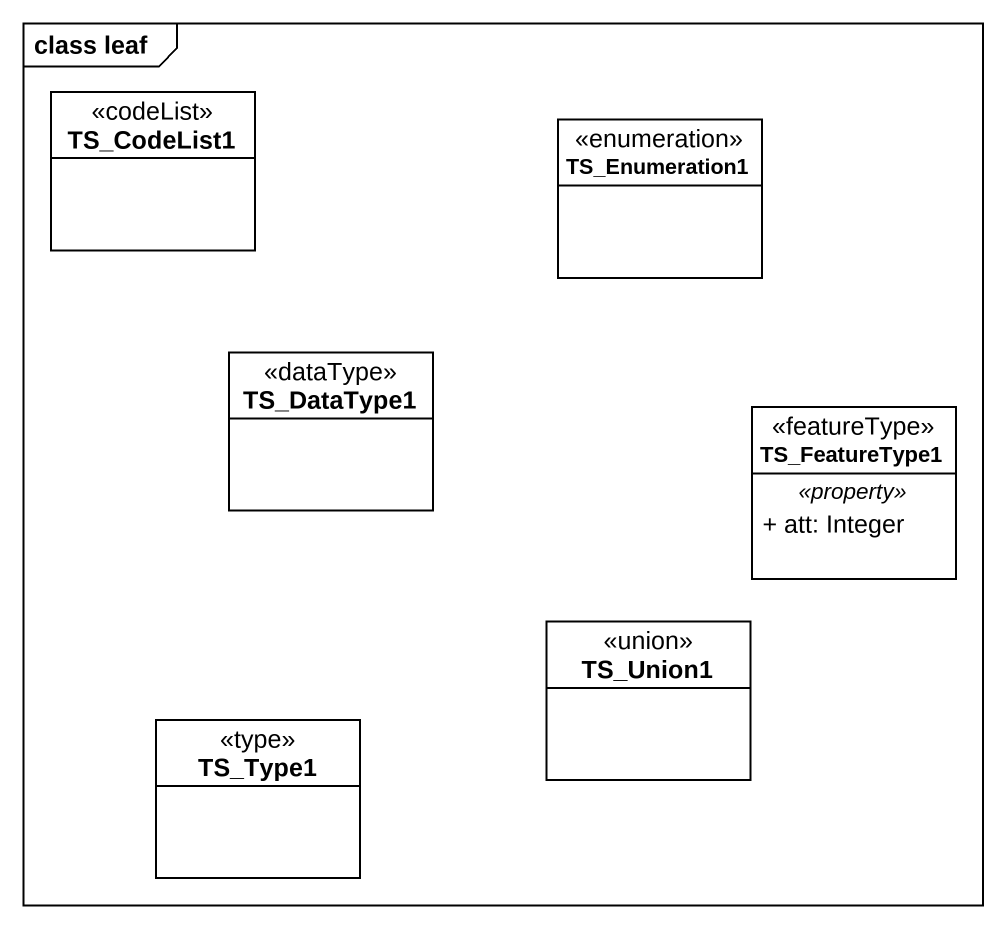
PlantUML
@startuml
mainframe class leaf
hide circle
hide empty members
skinparam classAttributeIconSize 0
class TS_CodeList1 <<codeList>>
enum TS_Enumeration1
class TS_DataType1 <<dataType>>
class TS_FeatureType1 <<featureType>> {
  .. <<property>> ..
  + att: Integer
}
class TS_Type1 <<type>>
class TS_Union1 <<union>>
@enduml
